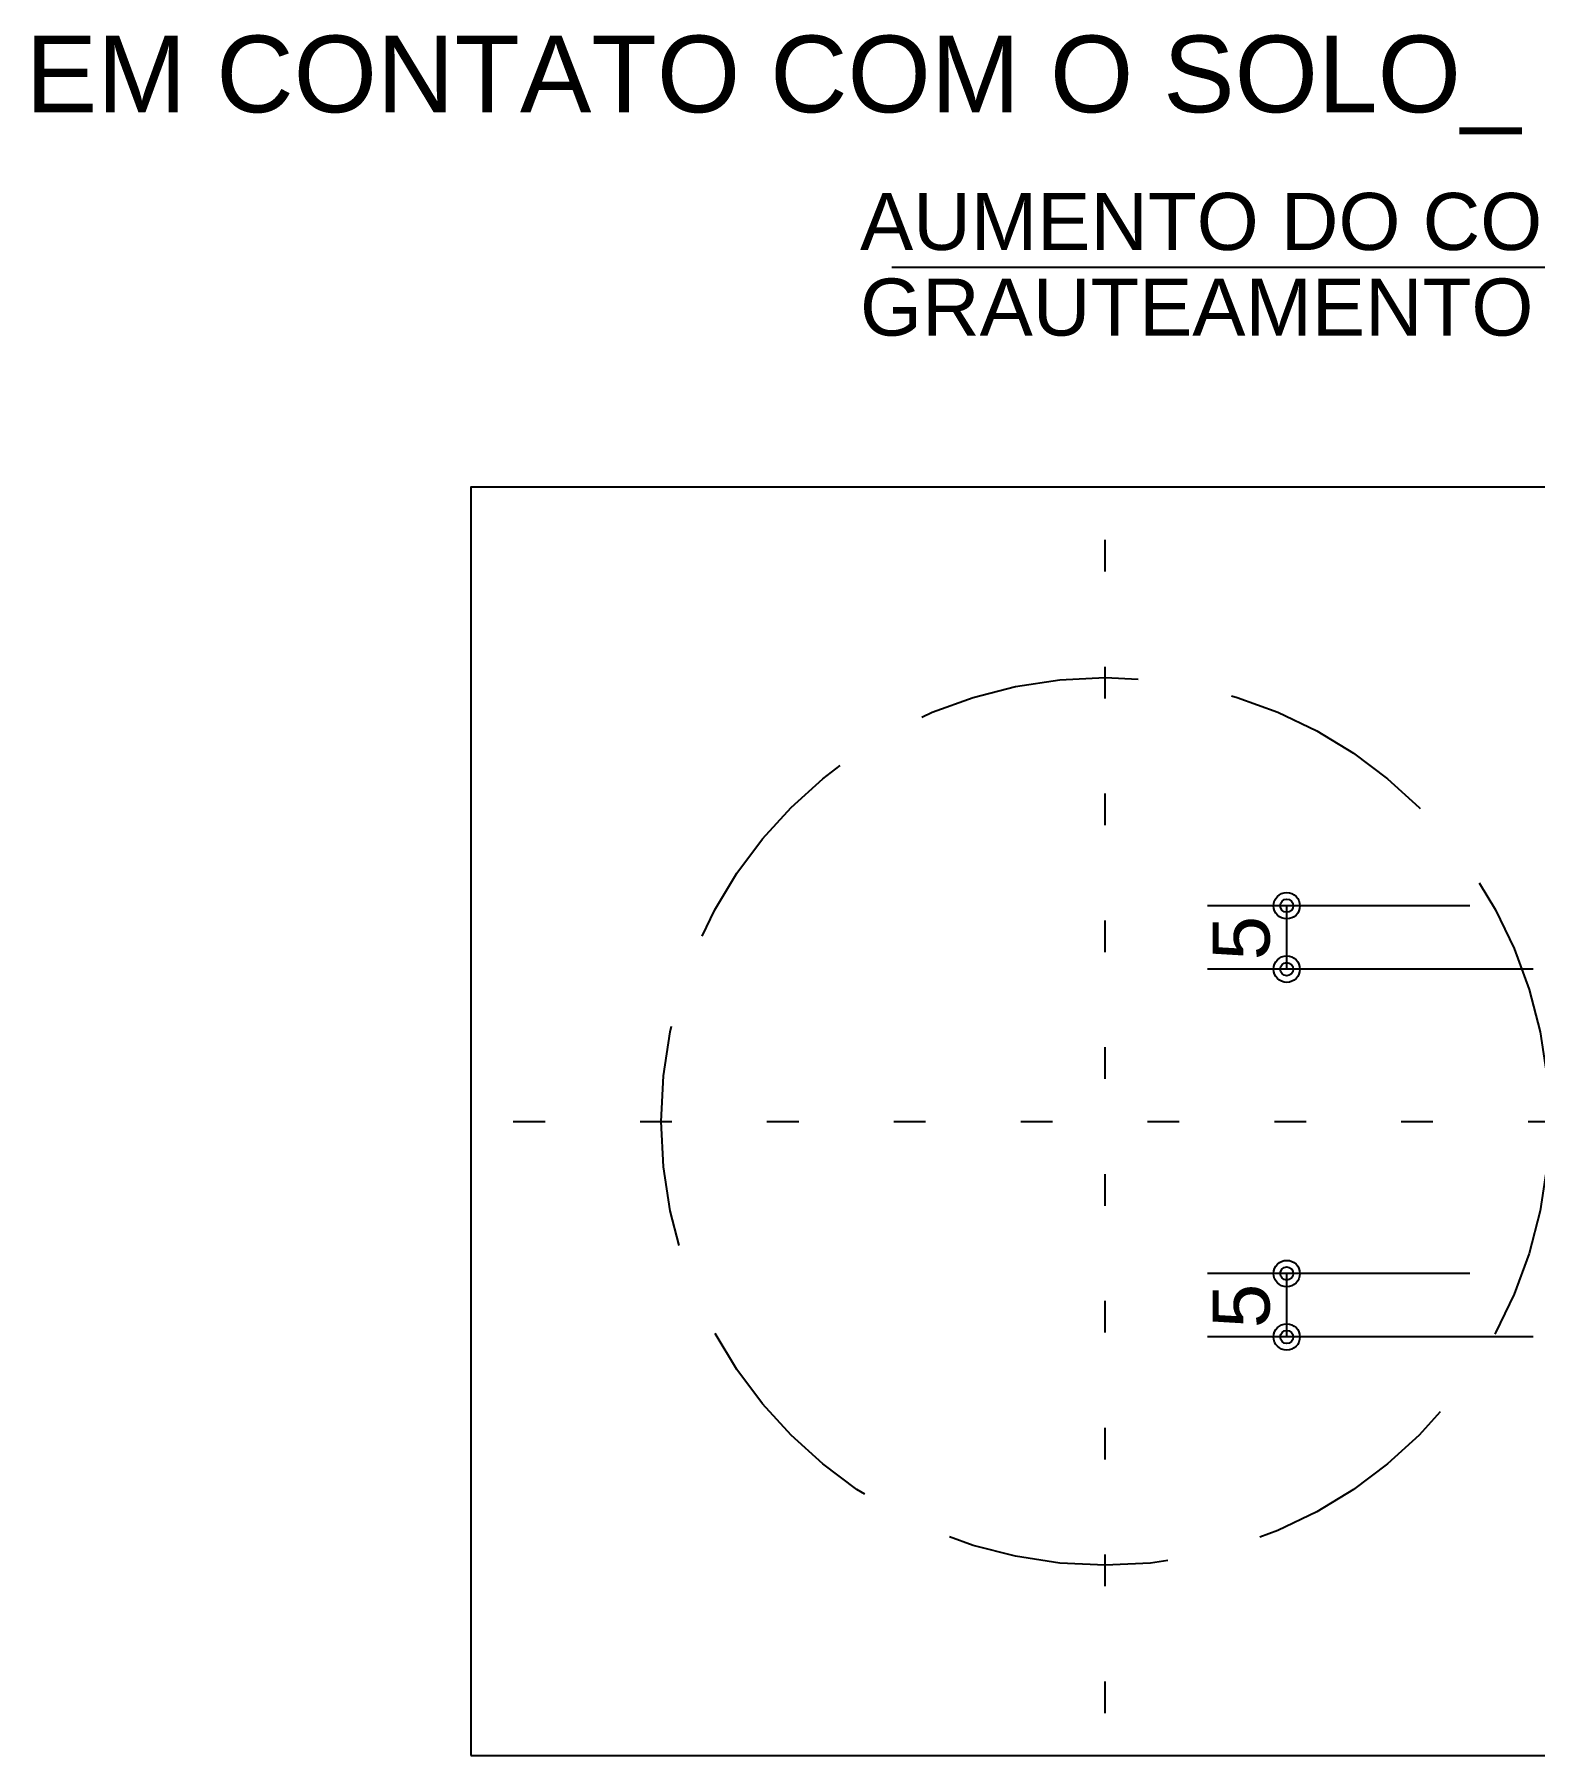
# Model space of a CAD drawing. Extents: x 0 to 119, y 0 to 84.
# Drawn here: x 74.89 to 79.62, y 73.34 to 78.77 of the extents above; entities that cross this region are included whole.
import ezdxf

# ---------------------------------------------------------------- set-up
doc = ezdxf.new("R2010")
doc.units = 0
doc.header["$MEASUREMENT"] = 0
doc.linetypes.add('ESTILO_TQS_0001', pattern=[1, 0.7, -0.3])
doc.linetypes.add('ESTILO_TQS_0002', pattern=[0.4, 0.1, -0.3])
for name, color, linetype in [('10', 252, 'CONTINUOUS'), ('3', 7, 'CONTINUOUS'), ('32', 250, 'CONTINUOUS')]:
    doc.layers.add(name, color=color, linetype=linetype)
doc.styles.add('TQS_ARIAL', font='arial.ttf')

msp = doc.modelspace()

# ---------------------------------------------------------------- linework, layer by layer
at = {"layer": '10', "color": 252, "linetype": 'ESTILO_TQS_0002'}
for p, q in [((78.269441, 73.471255), (78.269441, 77.203655)), ((76.403241, 75.337455), (80.135641, 75.337455))]:
    msp.add_line(p, q, dxfattribs=at)
at = {"layer": '10', "color": 252, "linetype": 'Continuous'}
msp.add_lwpolyline([(76.269441, 73.337455), (87.269441, 73.337455), (87.269441, 77.337455), (76.269441, 77.337455), (76.269441, 73.337455)], dxfattribs=at)
at = {"layer": '10', "color": 252, "linetype": 'ESTILO_TQS_0001'}
msp.add_circle((78.269441, 75.337455), 1.4, dxfattribs=at)
at = {"layer": '32', "color": 250, "linetype": 'Continuous'}
for p, q in [((79.419441, 76.017454), (78.592111, 76.017454)), ((78.842111, 75.817454), (78.842111, 76.017454)), ((79.619441, 75.817454), (78.592111, 75.817454)), ((79.419441, 74.857454), (78.592111, 74.857454)), ((78.842111, 74.657454), (78.842111, 74.857454)), ((79.619441, 74.657454), (78.592111, 74.657454))]:
    msp.add_line(p, q, dxfattribs=at)
msp.add_lwpolyline([(77.596677, 78.031404), (81.745395, 78.031404), (81.745395, 76.114835), (81.712764, 76.362696), (81.745395, 76.114835), (81.778027, 76.362696)], dxfattribs=at)
for centre, radius in [((78.842111, 76.017454), 0.041625), ((78.842111, 76.017454), 0.02075), ((78.842111, 75.817454), 0.041625), ((78.842111, 75.817454), 0.02075), ((78.842111, 74.857454), 0.041625), ((78.842111, 74.857454), 0.02075), ((78.842111, 74.657454), 0.041625), ((78.842111, 74.657454), 0.02075)]:
    msp.add_circle(centre, radius, dxfattribs=at)

# ---------------------------------------------------------------- texts
at = {"layer": '3', "color": 7, "linetype": 'Continuous', "style": 'TQS_ARIAL'}
msp.add_text('EM CONTATO COM O SOLO_', height=0.242, dxfattribs=at).set_placement((74.865535, 78.519475))
at = {"layer": '32', "color": 250, "linetype": 'Continuous', "style": 'TQS_ARIAL'}
for s, p in [('AUMENTO DO COBRIMENTO C/', (77.496616, 78.085284)), ('GRAUTEAMENTO POSTERIOR', (77.496616, 77.815284))]:
    msp.add_text(s, height=0.18, dxfattribs=at).set_placement(p)
for p in [(78.788111, 75.845454), (78.788111, 74.685454)]:
    msp.add_text('5', height=0.18, rotation=90, dxfattribs=at).set_placement(p)

doc.saveas('drawing.dxf')
